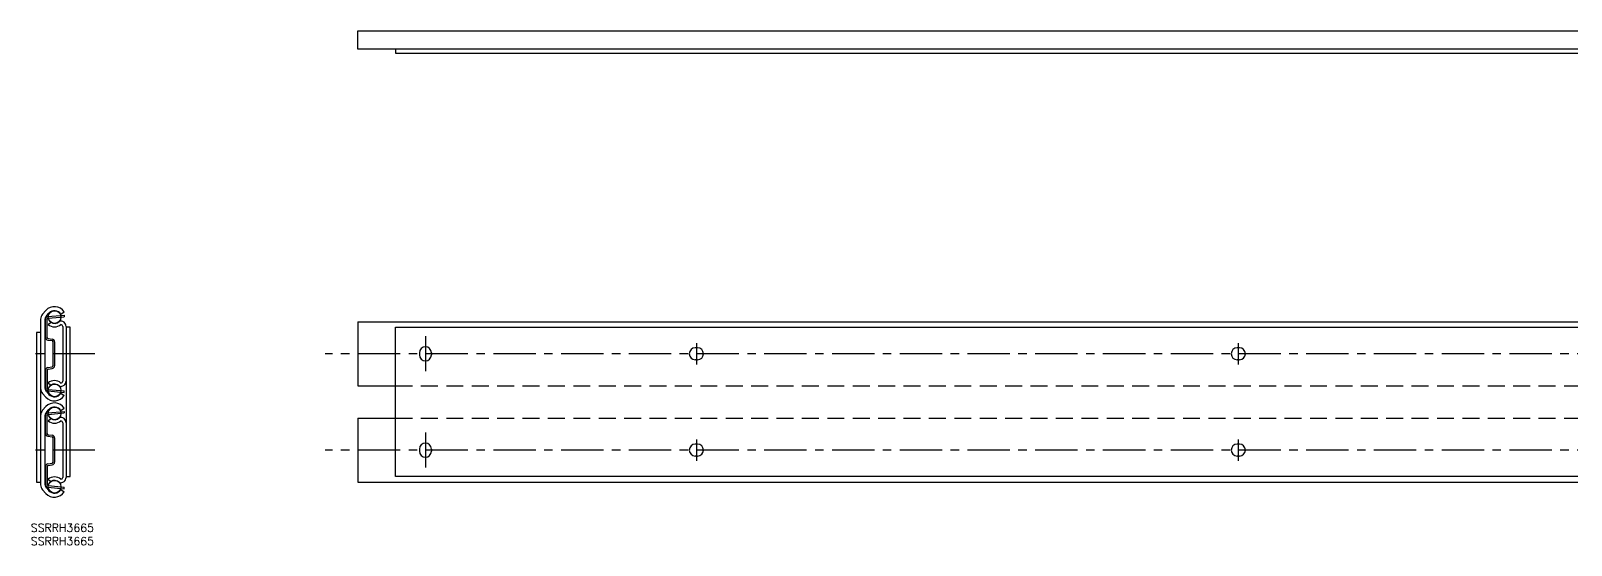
# Model space of a CAD drawing. Extents: x 0 to 1256, y -8 to 189.
# Drawn here: x 0 to 578, y -8 to 185 of the extents above; entities that cross this region are included whole.
import ezdxf

# ---------------------------------------------------------------- set-up
doc = ezdxf.new("R2010")
doc.units = 0
doc.header["$LTSCALE"] = 0.5
doc.linetypes.add('CENTER', pattern=[50.8, 31.75, -6.35, 6.35, -6.35])
doc.linetypes.add('DASHED', pattern=[19.05, 12.7, -6.35])
for name, color, linetype in [('MSM_CENTER', 1, 'CENTER'), ('MSM_CONTINUOUS', 7, 'CONTINUOUS'), ('MSM_DASHED', 4, 'DASHED'), ('MSM_PART_NUMBER', 7, 'CONTINUOUS')]:
    doc.layers.add(name, color=color, linetype=linetype)
doc.styles.get("Standard").update_dxf_attribs({"font": 'txt.shx', "height": 3, "bigfont": 'bigfont.shx'})

# ---------------------------------------------------------------- blocks, each defined once
blk = doc.blocks.new('*U11')
at = {"layer": 'MSM_PART_NUMBER'}
blk.add_text('SSRRH3665', height=3, dxfattribs=at).set_placement((0, -3))
blk = doc.blocks.new('*U12')
at = {"layer": 'MSM_PART_NUMBER'}
blk.add_text('SSRRH3665', height=3, dxfattribs=at).set_placement((0, -8))

msp = doc.modelspace()

# ---------------------------------------------------------------- linework, layer by layer
at = {"layer": 'MSM_CENTER'}
for p, q in [((147.97, 70.31), (147.97, 57.19)), ((24, 63.75), (0, 63.75)), ((1256.12, 63.75), (110.43, 63.75)), ((249.57, 67.75), (249.57, 59.75)), ((452.77, 67.75), (452.77, 59.75)), ((147.97, 34.21), (147.97, 21.09)), ((249.57, 31.65), (249.57, 23.65)), ((452.77, 31.65), (452.77, 23.65)), ((24, 27.65), (0, 27.65)), ((1256.12, 27.65), (110.43, 27.65))]:
    msp.add_line(p, q, dxfattribs=at)
at = {"layer": 'MSM_CONTINUOUS'}
for p, q in [((122.57, 177.93), (122.57, 184.8)), ((122.57, 184.8), (640.57, 184.8)), ((782.77, 177.93), (122.57, 177.93)), ((767.92, 177.93), (136.77, 177.93)), ((136.77, 177.93), (136.77, 176.43)), ((136.77, 176.43), (767.92, 176.43)), ((3.68, 76.75), (3.68, 14.65)), ((4.42, 78.65), (5.69, 80.02)), ((5.2, 76.15), (5.2, 51.34)), ((5.51, 69.89), (5.51, 76.68)), ((5.95, 78.05), (6.81, 78.98)), ((6.11, 69.89), (6.11, 76.68)), ((6.42, 77.68), (12.45, 78.24)), ((6.47, 77.08), (12.51, 77.65)), ((6.52, 74.7), (7.49, 75.55)), ((11.24, 78.55), (12.48, 79.44)), ((12.51, 78.25), (12.51, 77.65)), ((122.57, 75.75), (781.22, 75.75)), ((122.57, 75.75), (122.57, 51.75)), ((3.68, 71.66), (2.18, 71.66)), ((2.18, 71.66), (2.18, 15.66)), ((6.45, 69.5), (8.05, 69.27)), ((11.96, 73.99), (11.96, 53.5)), ((13.23, 73.99), (13.23, 17.7)), ((14.73, 73.7), (13.23, 73.7)), ((14.73, 17.7), (14.73, 73.7)), ((136.77, 17.7), (136.77, 73.7)), ((136.77, 73.7), (767.92, 73.7)), ((3.68, 63.75), (3.68, 53.5)), ((6.37, 68.9), (7.97, 68.68)), ((8.31, 68.28), (8.31, 59.21)), ((8.91, 68.28), (8.91, 59.21)), ((13.23, 63.75), (13.23, 53.5)), ((145.72, 64.15), (145.72, 63.35)), ((150.22, 64.15), (150.22, 63.35)), ((249.97, 66), (249.17, 66)), ((453.17, 66), (452.37, 66)), ((6.37, 58.59), (7.97, 58.82)), ((6.45, 58), (8.05, 58.22)), ((249.97, 61.5), (249.17, 61.5)), ((453.17, 61.5), (452.37, 61.5)), ((5.51, 57.6), (5.51, 50.81)), ((6.11, 57.6), (6.11, 50.81)), ((6.52, 52.8), (7.49, 51.95)), ((4.42, 48.85), (5.69, 47.48)), ((5.95, 49.45), (6.81, 48.51)), ((6.42, 49.82), (12.45, 49.25)), ((6.47, 50.41), (12.51, 49.85)), ((11.24, 48.95), (12.48, 48.06)), ((12.51, 49.25), (12.51, 49.85)), ((122.57, 51.75), (136.77, 51.75)), ((4.42, 42.55), (5.69, 43.92)), ((5.51, 33.8), (5.51, 40.59)), ((5.95, 41.96), (6.81, 42.89)), ((6.11, 33.8), (6.11, 40.59)), ((6.42, 41.58), (12.45, 42.15)), ((6.47, 40.99), (12.51, 41.55)), ((11.24, 42.45), (12.48, 43.34)), ((12.51, 42.16), (12.51, 41.55)), ((5.2, 40.06), (5.2, 15.25)), ((6.52, 38.6), (7.49, 39.45)), ((11.96, 37.9), (11.96, 17.41)), ((122.57, 39.65), (136.77, 39.65)), ((122.57, 39.65), (122.57, 15.65)), ((6.37, 32.81), (7.97, 32.58)), ((6.45, 33.4), (8.05, 33.18)), ((8.31, 32.19), (8.31, 23.12)), ((8.91, 32.19), (8.91, 23.12)), ((249.97, 29.9), (249.17, 29.9)), ((453.17, 29.9), (452.37, 29.9)), ((3.68, 27.65), (3.68, 17.41)), ((13.23, 27.65), (13.23, 17.41)), ((145.72, 28.05), (145.72, 27.25)), ((150.22, 28.05), (150.22, 27.25)), ((249.97, 25.4), (249.17, 25.4)), ((453.17, 25.4), (452.37, 25.4)), ((5.51, 21.51), (5.51, 14.72)), ((6.11, 21.51), (6.11, 14.72)), ((6.37, 22.5), (7.97, 22.72)), ((6.45, 21.9), (8.05, 22.13)), ((13.23, 17.7), (14.73, 17.7)), ((767.92, 17.7), (136.77, 17.7)), ((2.18, 15.66), (3.68, 15.66)), ((4.42, 12.75), (5.69, 11.38)), ((5.95, 13.35), (6.81, 12.42)), ((6.42, 13.72), (12.45, 13.16)), ((6.47, 14.32), (12.51, 13.75)), ((6.52, 16.7), (7.49, 15.85)), ((11.24, 12.85), (12.48, 11.96)), ((12.51, 13.15), (12.51, 13.75)), ((122.57, 15.65), (781.22, 15.66))]:
    msp.add_line(p, q, dxfattribs=at)
for centre in [(8.91, 77.5), (8.91, 50), (8.91, 41.4), (8.91, 13.91)]:
    msp.add_circle(centre, 2.38, dxfattribs=at)
for centre, radius, start, end in [((8.86, 77.08), 4.32, 33.07207, 137.1988), ((6.47, 76.75), 2.79, 137.2012, 179.9998), ((7.99, 76.15), 2.79, 137.19641, 180.00469), ((6.51, 76.68), 1, 95.3513, 179.9995), ((6.51, 76.68), 0.4, 95.3574, 179.9987), ((8.86, 77.08), 2.8, 31.64973, 137.2015), ((8.91, 77.5), 2.41, 233.9299, 319.4979), ((11.23, 73.99), 2, 0, 104.10787), ((6.51, 69.89), 1, 180, 261.874), ((6.51, 69.89), 0.4, 179.9987, 261.8926), ((8.91, 77.5), 3.68, 229.50217, 310.91789), ((11.23, 73.99), 0.73, 0.01475, 82.89588), ((7.91, 68.28), 0.4, 0.0013, 81.893), ((7.91, 68.28), 1, 0, 81.8732), ((147.97, 64.15), 2.25, 0, 180), ((249.17, 63.75), 2.25, 90, 270), ((249.97, 63.75), 2.25, 270, 90), ((452.37, 63.75), 2.25, 90, 270), ((453.17, 63.75), 2.25, 270, 90), ((6.51, 57.6), 1, 98.126, 179.9995), ((6.51, 57.6), 0.4, 98.1052, 179.9987), ((7.91, 59.21), 0.4, 278.1054, 0.0013), ((7.91, 59.21), 1, 278.1263, 0.0005), ((147.97, 63.35), 2.25, 180, 0), ((8.91, 50), 3.68, 49.08109, 130.4979), ((8.91, 50), 2.41, 40.5045, 126.0686), ((11.23, 53.5), 2, 255.88972, 0.0003), ((11.23, 53.5), 0.73, 277.1083, 0.0007), ((6.47, 50.74), 2.79, 180, 222.8005), ((7.99, 51.34), 2.79, 180, 222.8006), ((6.51, 50.81), 1, 180, 264.6491), ((8.86, 50.41), 4.32, 222.8007, 326.9282), ((6.51, 50.81), 0.4, 179.9987, 264.6401), ((8.86, 50.41), 2.8, 222.7998, 328.35219), ((6.47, 40.66), 2.79, 137.2012, 179.9998), ((7.99, 40.06), 2.79, 137.19641, 180.00469), ((6.51, 40.59), 1, 95.3513, 179.9995), ((8.86, 40.99), 4.32, 33.07207, 137.1988), ((6.51, 40.59), 0.4, 95.3574, 179.9987), ((8.86, 40.99), 2.8, 31.64973, 137.2015), ((8.91, 41.4), 3.68, 229.50217, 310.91789), ((8.91, 41.4), 2.41, 233.9299, 319.4979), ((11.23, 37.9), 2, 0, 104.10787), ((11.23, 37.9), 0.73, 0.01475, 82.89588), ((6.51, 33.8), 1, 180, 261.874), ((6.51, 33.8), 0.4, 179.9987, 261.8926), ((7.91, 32.19), 0.4, 0.0013, 81.893), ((7.91, 32.19), 1, 0, 81.8732), ((147.97, 28.05), 2.25, 0, 180), ((249.17, 27.65), 2.25, 90, 270), ((249.97, 27.65), 2.25, 270, 90), ((452.37, 27.65), 2.25, 90, 270), ((453.17, 27.65), 2.25, 270, 90), ((7.91, 23.12), 0.4, 278.1054, 0.0013), ((7.91, 23.12), 1, 278.1263, 0.0005), ((147.97, 27.25), 2.25, 180, 0), ((6.51, 21.51), 1, 98.126, 179.9995), ((6.51, 21.51), 0.4, 98.1052, 179.9987), ((8.91, 13.91), 3.68, 49.08109, 130.4979), ((11.23, 17.41), 2, 255.88972, 0.0003), ((11.23, 17.41), 0.73, 277.1083, 0.0007), ((6.47, 14.65), 2.79, 180, 222.8005), ((7.99, 15.25), 2.79, 180, 222.8006), ((6.51, 14.72), 1, 180, 264.6491), ((8.86, 14.32), 4.32, 222.8007, 326.9282), ((6.51, 14.72), 0.4, 179.9987, 264.6401), ((8.86, 14.32), 2.8, 222.7998, 328.35219), ((8.91, 13.91), 2.41, 40.5045, 126.0686)]:
    msp.add_arc(centre, radius, start, end, dxfattribs=at)
at = {"layer": 'MSM_DASHED'}
for p, q in [((136.77, 51.75), (767.92, 51.75)), ((136.77, 39.65), (767.92, 39.65))]:
    msp.add_line(p, q, dxfattribs=at)

# ---------------------------------------------------------------- block references
at = {"layer": 'MSM_CONTINUOUS'}
for name in ['*U11', '*U12']:
    msp.add_blockref(name, (0, 0), dxfattribs=at)

doc.saveas('drawing.dxf')
